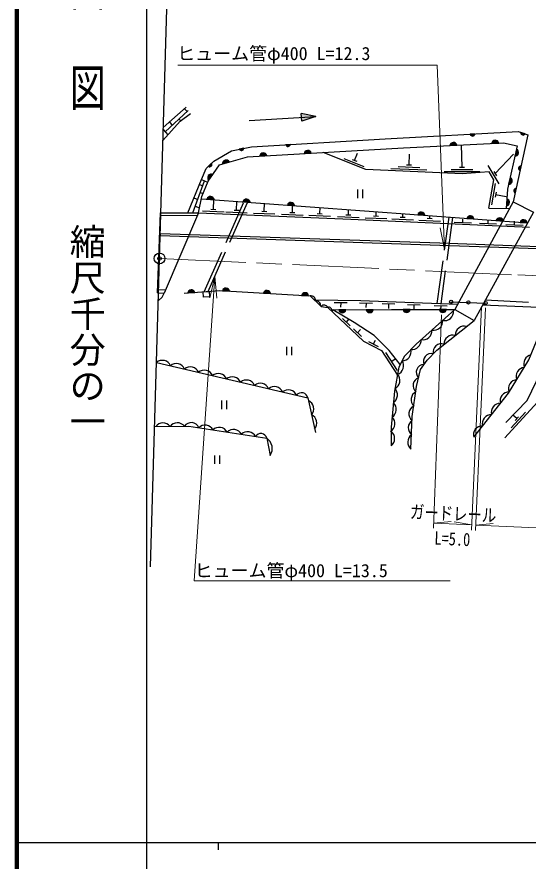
# Model space of a CAD drawing. Units: millimetres at full size, sheet at 1:1000; details may follow other scales. Extents: x 40000 to 680000, y 20000 to 380000.
# Drawn here: x 40000 to 111074, y 202409 to 319736 of the extents above; entities that cross this region are included whole.
import ezdxf
from ezdxf.enums import TextEntityAlignment as Align

# ---------------------------------------------------------------- set-up
doc = ezdxf.new("R2010")
doc.units = ezdxf.units.MM
doc.header["$LTSCALE"] = 1000
doc.header["$PDMODE"] = 32
doc.header["$PDSIZE"] = 500
doc.linetypes.add('CHAIN', pattern=[18.5, 12, -1.5, 3.5, -1.5])
doc.linetypes.add('DASHED', pattern=[7.5, 6, -1.5])
for name, color, linetype, lineweight in [('M-BGD', 7, 'Continuous', 25), ('M-BMK', 2, 'CHAIN', 13), ('M-BMK-OTRS', 5, 'Continuous', 25), ('M-BMK-SRVR', 3, 'Continuous', 25), ('M-STR-HTXT', 7, 'Continuous', 13), ('M-STR-STR1', 1, 'Continuous', 25), ('M-TTL', 2, 'Continuous', 140), ('M-TTL-BAND', 7, 'Continuous', 25)]:
    doc.layers.add(name, color=color, linetype=linetype, lineweight=lineweight)
doc.layers.add('M-OTRS', color=6, linetype='Continuous')
doc.styles.add('@ＭＳ ゴシック', font='')
doc.styles.add('ＭＳ ゴシック', font='')
doc.styles.get('@ＭＳ ゴシック').set_extended_font_data('@MS Gothic')
doc.styles.get('ＭＳ ゴシック').set_extended_font_data('MS Gothic')

# ---------------------------------------------------------------- blocks, each defined once
blk = doc.blocks.new('open_arrow')
at = {"color": 0, "linetype": 'Continuous', "lineweight": -2}
blk.add_lwpolyline([(7.5, 1.25), (0, 0), (7.5, -1.25)], dxfattribs=at)

msp = doc.modelspace()

# ---------------------------------------------------------------- hatches: boundary and pattern name
at = {"layer": 'M-BGD'}
for points in [[(79571, 305785), (79541, 306307), (81538, 305900), (79602, 305263)], [(103659, 303457), (103035, 303423, 0.84072)], [(110067, 303671), (110662, 303475, -0.84072)], [(77377, 301976), (78001, 302012, -0.84072)], [(101181, 301906, 0.82183), (100191, 301855)], [(106001, 302156, -0.82183), (106990, 302207)], [(70922, 301356), (71535, 301481, -0.84072)], [(73762, 300403, -0.82183), (74751, 300458)], [(79932, 300748, -0.82183), (80921, 300803)], [(109455, 301353, -0.82183), (109237, 300387)], [(66621, 298969), (67072, 299403, -0.84072)], [(68585, 299297, -0.82183), (69536, 299575)], [(110081, 298999), (109949, 298388, -0.84072)], [(66663, 297033, -0.82183), (67234, 297843)], [(108573, 297439, -0.82183), (108356, 296472)], [(109281, 295278), (109412, 295890, 0.84072)], [(66429, 294409, -0.82183), (67417, 294336)], [(71428, 294038, -0.82183), (72416, 293964)], [(78599, 293505, 0.82183), (77611, 293578)], [(108115, 294443, -0.82183), (108050, 293454)], [(95735, 292232, -0.82183), (96723, 292159)], [(102561, 291725, -0.82183), (103549, 291652)], [(106615, 291424, -0.82183), (107603, 291351)], [(110941, 291103, 0.82183), (109953, 291176)], [(63748, 281365, -0.82183), (64736, 281438)], [(68571, 281670, -0.82183), (69560, 281612)], [(75271, 281278, 0.82183), (74282, 281336)], [(79567, 281027, -0.82183), (80556, 280969)], [(85746, 279023, -0.82183), (84755, 279018)], [(89552, 279041, -0.82183), (88562, 279036)], [(94672, 279055, -0.82183), (93682, 279054)], [(99719, 279057, -0.82183), (98729, 279057)]]:
    msp.add_hatch(color=256, dxfattribs=at).paths.add_polyline_path(points)

# ---------------------------------------------------------------- linework, layer by layer
for p, q in [((60357, 304380), (63545, 307166)), ((60611, 303771), (63825, 306715)), ((63324, 306973), (63692, 306592)), ((81538, 305900), (79541, 306307)), ((79602, 305263), (79541, 306307)), ((61218, 305133), (61572, 304652)), ((62540, 305538), (62776, 305280)), ((72294, 305359), (81538, 305900)), ((81538, 305900), (79602, 305263)), ((60348, 304072), (60995, 303332)), ((103659, 303457), (103035, 303423)), ((110662, 303475), (110067, 303671)), ((78001, 302012), (77377, 301976)), ((100191, 301855), (101181, 301906)), ((101882, 298847), (101799, 301938)), ((106001, 302156), (106990, 302207)), ((71535, 301481), (70922, 301356)), ((73762, 300403), (74751, 300458)), ((79932, 300748), (80921, 300803)), ((86945, 299797), (87349, 300813)), ((94525, 299170), (94590, 300668)), ((106489, 297970), (109040, 300656)), ((109455, 301353), (109237, 300387)), ((67072, 299403), (66621, 298969)), ((68585, 299297), (69536, 299575)), ((85440, 300073), (88227, 298964)), ((86619, 299927), (87270, 299668)), ((94175, 299185), (94875, 299154)), ((92001, 298679), (96996, 298461)), ((93013, 298936), (96010, 298805)), ((99382, 298247), (104382, 298247)), ((100382, 298547), (103382, 298547)), ((101532, 298847), (102232, 298847)), ((105464, 299105), (106998, 296527)), ((106310, 298271), (106668, 297669)), ((109949, 298388), (110081, 298999)), ((64461, 292495), (66096, 296943)), ((66663, 297033), (67234, 297843)), ((108573, 297439), (108356, 296472)), ((65378, 296419), (65841, 296249)), ((87359, 295729), (87359, 294555)), ((88059, 295729), (88059, 294555)), ((106514, 296560), (105999, 293605)), ((109281, 295278), (109412, 295890)), ((64609, 294571), (65151, 294372)), ((65496, 295310), (65879, 295169)), ((106612, 295376), (106492, 294686)), ((106552, 295031), (108030, 294773)), ((64806, 293433), (65386, 293220)), ((65655, 294467), (110983, 291099)), ((66429, 294409), (67417, 294336)), ((67331, 293003), (67386, 294338)), ((70540, 292871), (70591, 294100)), ((71428, 294038), (72416, 293964)), ((74397, 292713), (74442, 293814)), ((77611, 293578), (78599, 293505)), ((78297, 292553), (78337, 293525)), ((108115, 294443), (108050, 293454)), ((65820, 292765), (68818, 292642)), ((66982, 293017), (67681, 292989)), ((69029, 292633), (72027, 292510)), ((70191, 292886), (70890, 292857)), ((72886, 292475), (75883, 292352)), ((74047, 292727), (74747, 292698)), ((76786, 292314), (79783, 292191)), ((77947, 292567), (78646, 292538)), ((80601, 292158), (83598, 292035)), ((81762, 292410), (82462, 292382)), ((82112, 292396), (82147, 293242)), ((85741, 292247), (86440, 292218)), ((86090, 292233), (86121, 292946)), ((89936, 292062), (89963, 292661)), ((93651, 291897), (93672, 292385)), ((95735, 292232), (96723, 292159)), ((105617, 293162), (108514, 293109)), ((84579, 291997), (87576, 291869)), ((88424, 291829), (91421, 291696)), ((89586, 292078), (90286, 292047)), ((92139, 291664), (95136, 291530)), ((93301, 291912), (94000, 291881)), ((95876, 291497), (98873, 291363)), ((97038, 291745), (97737, 291714)), ((97388, 291730), (97405, 292108)), ((100788, 291218), (103186, 291111)), ((101987, 291164), (102008, 291644)), ((102561, 291725), (103549, 291652)), ((104297, 291061), (106695, 290954)), ((105496, 291008), (105517, 291487)), ((106615, 291424), (107603, 291351)), ((109169, 290844), (109190, 291324)), ((109953, 291176), (110941, 291103)), ((107970, 290897), (110368, 290791)), ((59933, 289652), (59922, 289352)), ((59922, 289352), (98787, 288023)), ((59933, 289652), (98798, 288322)), ((98787, 288023), (113885, 287487)), ((98798, 288322), (113896, 287787)), ((68571, 281670), (69560, 281612)), ((63748, 281365), (64736, 281438)), ((74282, 281336), (75271, 281278)), ((79567, 281027), (80556, 280969)), ((85915, 279992), (84115, 280017)), ((85015, 280005), (85007, 279405)), ((89444, 279914), (87644, 279966)), ((88544, 279940), (88527, 279340)), ((92566, 279794), (90767, 279859)), ((91667, 279827), (91645, 279227)), ((96083, 279667), (94284, 279732)), ((95184, 279699), (95162, 279100)), ((99828, 279531), (98029, 279596)), ((98929, 279563), (98910, 279057)), ((100378, 280147), (105156, 279970)), ((85746, 279023), (84755, 279018)), ((89552, 279041), (88562, 279036)), ((94672, 279055), (93682, 279054)), ((99719, 279057), (98729, 279057)), ((85260, 277831), (86349, 276800)), ((85805, 277315), (86217, 277751)), ((86810, 276364), (87899, 275332)), ((87354, 275848), (87767, 276283)), ((88896, 274625), (90235, 273948)), ((89565, 274287), (89836, 274822)), ((77498, 273886), (77498, 272713)), ((78198, 273886), (78198, 272713)), ((91226, 273092), (92856, 270573)), ((92041, 271833), (92545, 272159)), ((68432, 266413), (68432, 265239)), ((69132, 266413), (69132, 265239)), ((108694, 262606), (110721, 264817)), ((109486, 263914), (108953, 264403)), ((109250, 263656), (109723, 264172)), ((67476, 258787), (67476, 257613)), ((68176, 258787), (68176, 257613))]:
    msp.add_line(p, q, dxfattribs=at)
at = {"layer": 'M-BGD', "linetype": 'DASHED'}
for p, q in [((66055, 281535), (71576, 294027)), ((66596, 281575), (72079, 293989)), ((98419, 279882), (100086, 291909)), ((100558, 291874), (98939, 279863))]:
    msp.add_line(p, q, dxfattribs=at)
at = {"layer": 'M-BGD'}
for points in [[(60305, 302568), (62710, 305232), (64160, 306294)], [(65670, 297120), (66319, 298679), (67373, 299692), (69858, 301138), (72598, 301699), (91209, 302776), (109711, 303788), (111018, 303358), (109012, 294029)], [(66583, 296918), (68174, 299177), (72044, 300307), (93743, 301520), (107628, 302240), (109561, 301822), (108203, 295794), (108028, 293118)], [(105617, 293162), (106305, 297106), (105642, 298220), (101882, 297947), (88502, 298532), (82563, 300895)], [(63746, 292500), (65670, 297120), (66521, 296766)], [(65228, 292489), (65723, 294781), (66583, 296918)], [(65228, 292489), (86411, 291619), (111254, 290511)], [(63259, 281329), (68187, 281692), (80790, 280955), (82298, 279504), (83207, 279363), (88184, 274649), (90676, 273389), (92903, 269950)], [(59662, 280266), (60208, 280776), (60455, 281339)], [(101285, 279778), (87806, 280267), (81415, 280353)], [(104752, 279715), (126065, 278848), (158675, 277280), (182869, 276141), (194138, 275512), (199637, 273482), (207891, 269189), (216404, 265487), (225778, 264285), (235450, 264487), (242611, 265484), (261844, 270035)], [(93273, 271408), (91760, 273390), (89653, 275451), (86903, 277242), (83935, 279014), (83765, 278834)], [(83935, 279014), (92088, 279054), (100895, 279058)], [(100895, 279058), (95503, 274260), (93884, 272599), (93101, 271074), (92506, 267711), (92019, 262732), (92019, 260125)], [(103505, 261325), (108326, 267443), (111174, 272056), (113056, 276688), (113262, 279076)], [(107964, 263378), (110920, 266440), (114126, 273039), (115731, 277480), (117066, 278474)], [(94790, 259672), (94969, 264194), (95553, 268391), (96096, 270727), (97017, 272025), (98369, 273432), (103558, 277534)], [(107830, 261219), (112387, 266191), (117329, 274933)], [(59416, 271708), (80455, 266784), (81498, 261976)], [(59159, 262788), (63920, 262847), (74727, 261193), (75207, 258793)]]:
    msp.add_lwpolyline(points, dxfattribs=at)
msp.add_lwpolyline([(65896, 281523), (66744, 281586), (66798, 280847), (65951, 280785)], close=True, dxfattribs=at)
at = {"layer": 'M-BGD', "linetype": 'DASHED'}
msp.add_lwpolyline([(105136, 280417), (126086, 279302), (158696, 277734), (182892, 276594), (194232, 275961)], dxfattribs=at)
at = {"layer": 'M-BGD'}
for centre in [(100378, 280147), (102767, 280058), (105156, 279970)]:
    msp.add_circle(centre, 225, dxfattribs=at)
for centre, radius, start, end in [((103344, 303494), 318, 193.02336, 353.2411), ((110382, 303625), 318, 171.67111, 331.88884), ((77686, 302048), 318, 193.20126, 353.41899), ((100691, 301782), 505, 14.14119, 171.79938), ((106501, 302084), 505, 14.14119, 171.79938), ((71217, 301472), 318, 201.46493, 1.68266), ((74262, 300333), 505, 14.3717, 172.02989), ((80432, 300678), 505, 14.3717, 172.02989), ((109251, 300892), 505, 268.47537, 66.13356), ((66808, 299225), 318, 233.77014, 33.98787), ((69088, 299342), 505, 27.43829, 185.09648), ((110068, 298682), 318, 87.75951, 247.97724), ((67029, 297381), 505, 65.99912, 223.65732), ((108369, 296977), 505, 268.47537, 66.13356), ((109400, 295573), 318, 87.75951, 247.97724), ((66916, 294275), 505, 6.92259, 164.58078), ((71915, 293903), 505, 6.92259, 164.58078), ((78098, 293444), 505, 6.92259, 164.58078), ((107985, 293955), 505, 277.44374, 75.10193), ((96222, 292098), 505, 6.92259, 164.58078), ((103047, 291591), 505, 6.92259, 164.58078), ((107101, 291290), 505, 6.92259, 164.58078), ((110440, 291042), 505, 6.92259, 164.58078), ((64249, 281303), 505, 15.38983, 173.04802), ((69059, 281543), 505, 7.82432, 165.48251), ((74771, 281209), 505, 7.82432, 165.48251), ((80055, 280900), 505, 7.82432, 165.48251), ((80890, 280338), 625, 352.97568, 99.23589), ((81611, 279645), 625, 352.97568, 99.23589), ((82707, 279142), 546, 23.82077, 138.47821), ((83345, 278950), 436, 344.61909, 108.49163), ((85250, 279118), 505, 191.44954, 349.10773), ((89057, 279137), 505, 191.44954, 349.10773), ((94177, 279152), 505, 191.19624, 348.85443), ((99224, 279155), 505, 191.19624, 348.85443), ((99443, 278770), 1250, 258.53335, 4.79355), ((97949, 277440), 1250, 258.53335, 4.79355), ((96455, 276111), 1250, 258.53335, 4.79355), ((102204, 275508), 1250, 75.19474, 181.45495), ((94897, 274807), 1312, 264.17543, 3.45773), ((100635, 274267), 1250, 75.19474, 181.45495), ((93575, 273175), 1234, 268.68152, 15.38888), ((98997, 273162), 1141, 70.11029, 192.0483), ((97645, 271812), 1137, 78.05023, 200.63935), ((111826, 271472), 1363, 105.09292, 199.09209), ((60219, 270750), 1250, 23.69752, 129.95773), ((62166, 270295), 1250, 23.69752, 129.95773), ((64113, 269839), 1250, 23.69752, 129.95773), ((92514, 271243), 1247, 289.13968, 34.09171), ((96580, 270349), 1061, 89.92278, 225.26048), ((110652, 269781), 1250, 95.1791, 201.4393), ((66061, 269383), 1250, 23.69752, 129.95773), ((68008, 268927), 1250, 23.69752, 129.95773), ((92010, 269211), 1250, 296.83519, 43.0954), ((69955, 268471), 1250, 23.69752, 129.95773), ((71903, 268016), 1250, 23.69752, 129.95773), ((73850, 267560), 1250, 23.69752, 129.95773), ((96249, 268496), 1176, 110.74563, 227.01694), ((109601, 268079), 1250, 95.1791, 201.4393), ((75798, 267104), 1250, 23.69752, 129.95773), ((77745, 266648), 1250, 23.69752, 129.95773), ((91543, 267206), 1362, 306.31595, 40.76893), ((96053, 266541), 1250, 118.94749, 225.20769), ((108446, 266355), 1267, 90.40008, 194.49239), ((79590, 266617), 881, 10.95299, 142.70227), ((80017, 265265), 1250, 319.11154, 65.37174), ((91506, 265187), 1250, 301.28033, 47.54053), ((95642, 264596), 1158, 113.97147, 233.15484), ((107189, 264788), 1250, 88.62566, 194.88587), ((80441, 263310), 1250, 319.11154, 65.37174), ((91311, 263196), 1250, 301.28033, 47.54053), ((105951, 263217), 1250, 88.62566, 194.88587), ((60309, 262052), 1250, 37.58648, 143.84668), ((62309, 262077), 1250, 37.58648, 143.84668), ((64241, 262235), 1119, 21.16296, 147.26577), ((66159, 261746), 1250, 28.16433, 134.42453), ((95658, 262640), 1250, 124.60601, 230.86622), ((104713, 261647), 1250, 88.62566, 194.88587), ((68136, 261443), 1250, 28.16433, 134.42453), ((70113, 261140), 1250, 28.16433, 134.42453), ((72090, 260838), 1250, 28.16433, 134.42453), ((73913, 261011), 833, 12.59506, 149.9938), ((91269, 261125), 1250, 306.8699, 53.1301), ((95579, 260641), 1250, 124.60601, 230.86622), ((73793, 259758), 1712, 325.69582, 56.94288)]:
    msp.add_arc(centre, radius, start, end, dxfattribs=at)
at = {"layer": 'M-BMK'}
msp.add_lwpolyline([(59832, 286161), (109631, 283867), (159328, 281656), (212992, 279290), (224408, 278848), (233525, 279107), (241124, 279340), (253270, 280268), (259999, 280792)], dxfattribs=at)
at = {"layer": 'M-BMK-OTRS'}
msp.add_line((58598, 243312), (60892, 322962), dxfattribs=at)
at = {"layer": 'M-BMK-SRVR'}
msp.add_circle((59832, 286161), 750, dxfattribs=at)
at = {"layer": 'M-OTRS'}
msp.add_point((59832, 286161), dxfattribs=at)
at = {"layer": 'M-STR-HTXT'}
for p, q in [((104598, 279435), (103193, 248387)), ((105136, 279293), (103749, 248336)), ((99047, 278313), (97923, 248664)), ((97950, 249368), (100394, 249597)), ((97950, 249368), (103227, 249125)), ((103227, 249125), (100814, 249578)), ((103783, 249099), (106228, 249328))]:
    msp.add_line(p, q, dxfattribs=at)
for points in [[(99464, 287423), (98446, 313027), (62383, 313027)], [(67515, 283655), (64625, 241382), (100256, 241382)], [(103783, 249099), (108048, 248903), (157773, 246691), (192769, 245148)]]:
    msp.add_lwpolyline(points, dxfattribs=at)
at = {"layer": 'M-STR-STR1'}
for p, q in [((109012, 294029), (100895, 279058)), ((109012, 294029), (111801, 292595)), ((59558, 281379), (59987, 292527)), ((59974, 292182), (65081, 292145)), ((59987, 292527), (65228, 292489)), ((65228, 292489), (60455, 281339)), ((111801, 292595), (103558, 277534)), ((59577, 281862), (60659, 281813)), ((59558, 281379), (60455, 281339)), ((100895, 279058), (103558, 277534))]:
    msp.add_line(p, q, dxfattribs=at)
at = {"layer": 'M-TTL'}
msp.add_line((40000, 380000), (40000, 20000), dxfattribs=at)
at = {"layer": 'M-TTL-BAND'}
for p, q in [((58000, 370000), (58000, 20000)), ((40000, 205000), (579000, 205000)), ((68000, 205000), (68000, 204000))]:
    msp.add_line(p, q, dxfattribs=at)

# ---------------------------------------------------------------- block references
at = {"layer": 'M-STR-HTXT', "xscale": 400, "yscale": 400}
for p, rotation in [((99464, 287423), 92.3), ((67515, 283655), 266.1)]:
    msp.add_blockref('open_arrow', p, dxfattribs=dict(at, rotation=rotation))

# ---------------------------------------------------------------- texts
at = {"layer": 'M-STR-HTXT', "style": 'ＭＳ ゴシック'}
msp.add_text('ヒューム管φ400 L=12.3', height=1833, dxfattribs=at).set_placement((89148, 313181), align=Align.BOTTOM_RIGHT)
at = {"layer": 'M-STR-HTXT', "style": 'ＭＳ ゴシック', "width": 0.8}
for s, p in [('ガードレール', (100588, 249246)), ('L=5.0', (100473, 245740))]:
    msp.add_text(s, height=1833, rotation=357.363, dxfattribs=at).set_placement(p, align=Align.BOTTOM_CENTER)
at = {"layer": 'M-STR-HTXT', "style": 'ＭＳ ゴシック'}
msp.add_text('ヒューム管φ400 L=13.5', height=1833, dxfattribs=at).set_placement((64699, 242787), align=Align.MIDDLE_LEFT)
at = {"layer": 'M-TTL-BAND', "style": '@ＭＳ ゴシック', "width": 1.4}
msp.add_text('平  面  図', height=3666, rotation=270, dxfattribs=at).set_placement((49777, 306475), align=Align.MIDDLE_RIGHT)
at = {"layer": 'M-TTL-BAND', "style": '@ＭＳ ゴシック'}
msp.add_text('縮尺千分の一', height=3666, rotation=270, dxfattribs=at).set_placement((49777, 261030), align=Align.MIDDLE_RIGHT)

doc.saveas('drawing.dxf')
